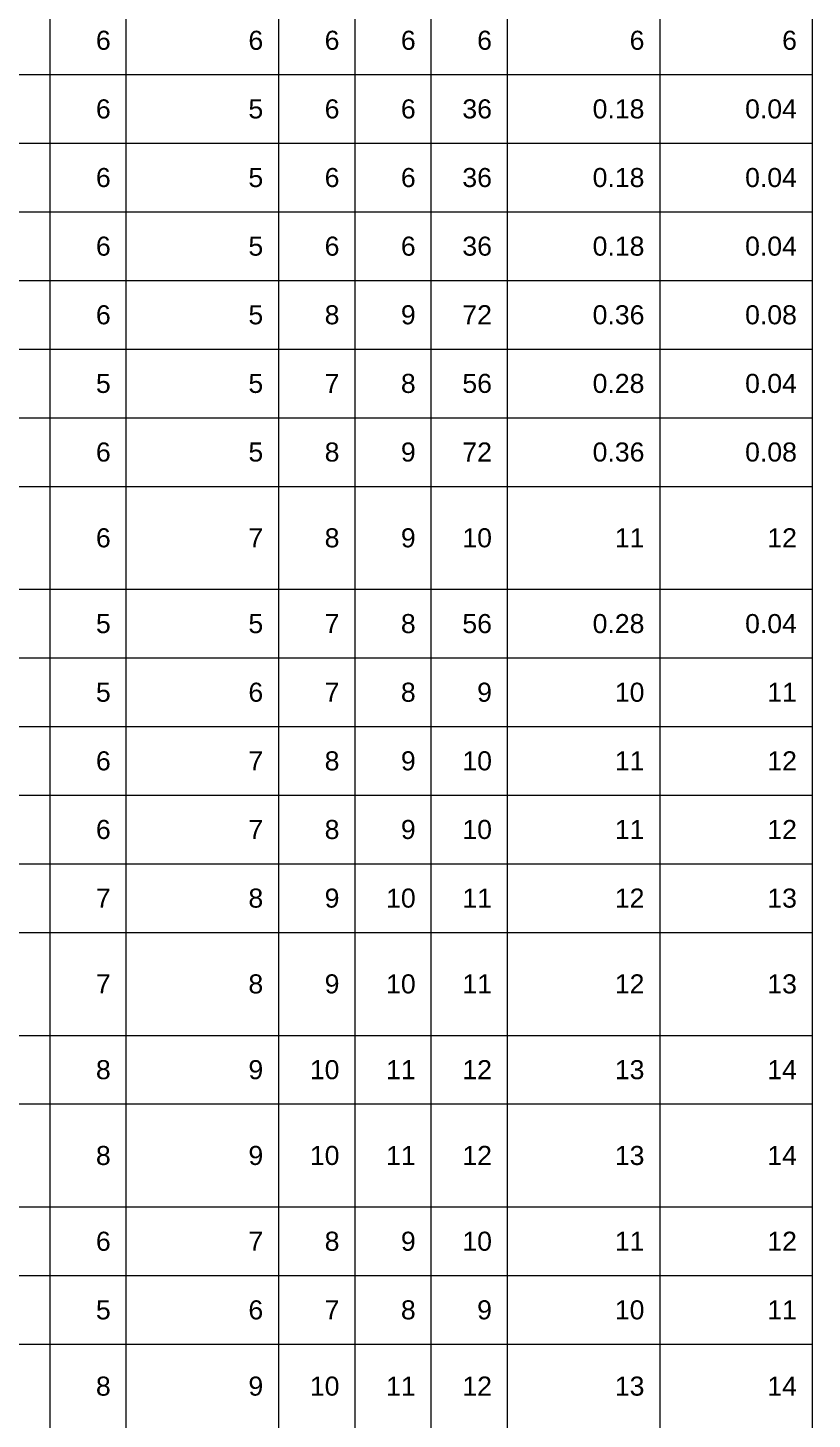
# Model space of a CAD drawing. Header units: millimetres. Extents: x -211477 to 1328726, y -15421 to 98394.
# Drawn here: x -135307 to -130164, y 76657 to 85780 of the extents above; entities that cross this region are included whole.
import ezdxf
from ezdxf.enums import TextEntityAlignment as Align

# ---------------------------------------------------------------- set-up
doc = ezdxf.new("R2010")
doc.units = ezdxf.units.MM
doc.header["$MEASUREMENT"] = 0
for name, color, linetype, lineweight in [('kata_net khung', 3, 'Continuous', 20), ('kata_text', 7, 'Continuous', 30), ('NDC_S_VN TEXT', 7, 'Continuous', 20), ('NDC_Table', 3, 'Continuous', 20)]:
    doc.layers.add(name, color=color, linetype=linetype, lineweight=lineweight)
doc.styles.add('ARIAL', font='arial.ttf', dxfattribs={"width": 0.8})
doc.styles.add('kata_text', font='arial.ttf', dxfattribs={"width": 0.8})

# ---------------------------------------------------------------- blocks, each defined once
blk = doc.blocks.new('dang03')
at = {"layer": 'kata_net khung'}
for p, q in [((7405, 0), (7405, -900)), ((8405, 0), (8405, -900)), ((10405, 0), (10405, -900)), ((11405, 0), (11405, -900)), ((12405, 0), (12405, -900)), ((13405, 0), (13405, -900)), ((15405, 0), (15405, -900)), ((17405, 0), (17405, -900)), ((1405, -900), (17405, -900))]:
    blk.add_line(p, q, dxfattribs=at)
at = {"layer": 'kata_text', "style": 'kata_text'}
blk.add_attdef('09', text='', height=200, rotation=90, dxfattribs=at).set_placement((3073, -150), align=Align.MIDDLE_RIGHT)
for tag, p in [('10', (2205, -450)), ('07', (8205, -450)), ('06', (10205, -450)), ('05', (11205, -450)), ('04', (12205, -450)), ('03', (13205, -450)), ('02', (15205, -450)), ('01', (17205, -450))]:
    blk.add_attdef(tag, text='', height=250, dxfattribs=at).set_placement(p, align=Align.MIDDLE_RIGHT)
blk.add_attdef('08', text='', height=200, dxfattribs=at).set_placement((4920, -425), align=Align.MIDDLE_CENTER)
blk = doc.blocks.new('dang04')
at = {"layer": 'NDC_Table'}
for p, q in [((7405, 0), (7405, -900)), ((8405, 0), (8405, -900)), ((10405, 0), (10405, -900)), ((11405, 0), (11405, -900)), ((12405, 0), (12405, -900)), ((13405, 0), (13405, -900)), ((15405, 0), (15405, -900)), ((17405, 0), (17405, -900)), ((1405, -900), (17405, -900))]:
    blk.add_line(p, q, dxfattribs=at)
at = {"layer": 'NDC_S_VN TEXT', "style": 'ARIAL'}
for p in [(3073, -150), (6733, -150)]:
    blk.add_attdef('D03', text='', height=200, rotation=90, dxfattribs=at).set_placement(p, align=Align.MIDDLE_RIGHT)
for p in [(2205, -450), (8205, -450), (10205, -450), (11205, -450), (12205, -450), (13205, -450), (15205, -450), (17205, -450)]:
    blk.add_attdef('D03', text='', height=250, dxfattribs=at).set_placement(p, align=Align.MIDDLE_RIGHT)
blk.add_attdef('D03', text='', height=200, dxfattribs=at).set_placement((4920, -425), align=Align.MIDDLE_CENTER)
blk = doc.blocks.new('dang05')
at = {"layer": 'kata_net khung'}
for p, q in [((7405, 0), (7405, -900)), ((8405, 0), (8405, -900)), ((10405, 0), (10405, -900)), ((11405, 0), (11405, -900)), ((12405, 0), (12405, -900)), ((13405, 0), (13405, -900)), ((15405, 0), (15405, -900)), ((17405, 0), (17405, -900)), ((1405, -900), (17405, -900))]:
    blk.add_line(p, q, dxfattribs=at)
at = {"layer": 'kata_text', "style": 'kata_text'}
for tag, height, p in [('D03', 250, (2205, -450)), ('D03', 250, (8205, -450)), ('D03', 250, (10205, -450)), ('D03', 250, (11205, -450)), ('D03', 250, (12205, -450)), ('D03', 250, (13205, -450)), ('D03', 250, (15205, -450)), ('D03', 250, (17205, -450)), ('0000', 200, (4195, -654))]:
    blk.add_attdef(tag, text='', height=height, dxfattribs=at).set_placement(p, align=Align.MIDDLE_RIGHT)
blk.add_attdef('D03', text='', height=200, dxfattribs=at).set_placement((5020, -425), align=Align.MIDDLE_CENTER)
blk.add_attdef('1000', text='', height=200, rotation=90, dxfattribs=at).set_placement((5933, -173), align=Align.MIDDLE_RIGHT)
blk = doc.blocks.new('dang06')
at = {"layer": 'kata_net khung'}
for p, q in [((7405.3, 0), (7405.3, -900)), ((8405.3, 0), (8405.3, -900)), ((10405.3, 0), (10405.3, -900)), ((11405.3, 0), (11405.3, -900)), ((12405.3, 0), (12405.3, -900)), ((13405.3, 0), (13405.3, -900)), ((15405.3, 0), (15405.3, -900)), ((17405.3, 0), (17405.3, -900)), ((1405.3, -900), (17405.3, -900))]:
    blk.add_line(p, q, dxfattribs=at)
at = {"layer": 'kata_text', "style": 'kata_text'}
for tag, height, p in [('005', 150, (4327.4, -115.5)), ('001', 250, (2205.3, -450)), ('002', 200, (4031.1, -405.7)), ('006', 250, (8205.3, -450)), ('007', 250, (10205.3, -450)), ('008', 250, (11205.3, -450)), ('009', 250, (12205.3, -450)), ('010', 250, (13205.3, -449.7)), ('011', 250, (15205.3, -450)), ('012', 250, (17205.3, -450))]:
    blk.add_attdef(tag, text='', height=height, dxfattribs=at).set_placement(p, align=Align.MIDDLE_RIGHT)
blk.add_attdef('003', text='', height=200, dxfattribs=at).set_placement((4905.3, -450), align=Align.MIDDLE_CENTER)
blk.add_attdef('004', text='', height=200, rotation=38, dxfattribs=at).set_placement((5913.1, -350.2), align=Align.MIDDLE_RIGHT)
blk = doc.blocks.new('dang07')
at = {"layer": 'kata_net khung'}
for p, q in [((7405.3, 0), (7405.3, -900)), ((8405.3, 0), (8405.3, -900)), ((10405.3, 0), (10405.3, -900)), ((11405.3, 0), (11405.3, -900)), ((12405.3, 0), (12405.3, -900)), ((13405.3, 0), (13405.3, -900)), ((15405.3, 0), (15405.3, -900)), ((17405.3, 0), (17405.3, -900)), ((1405.3, -900), (17405.3, -900))]:
    blk.add_line(p, q, dxfattribs=at)
at = {"layer": 'kata_text', "style": 'kata_text'}
blk.add_attdef('002', text='', height=200, rotation=333, dxfattribs=at).set_placement((4027.3, -248.5), align=Align.MIDDLE_CENTER)
for tag, height, p in [('001', 250, (2205.3, -450)), ('005', 250, (8205.3, -450)), ('006', 250, (10205.3, -450)), ('007', 250, (11205.3, -450)), ('008', 250, (12205.3, -450)), ('009', 250, (13205.3, -449.7)), ('010', 250, (15205.3, -450)), ('011', 250, (17205.3, -450)), ('004', 150, (4001.5, -565.5))]:
    blk.add_attdef(tag, text='', height=height, dxfattribs=at).set_placement(p, align=Align.MIDDLE_RIGHT)
blk.add_attdef('003', text='', height=200, dxfattribs=at).set_placement((5350.8, -424.7), align=Align.MIDDLE_CENTER)
blk = doc.blocks.new('dang08')
at = {"layer": 'kata_net khung'}
for p, q in [((7405.3, 0), (7405.3, -900)), ((8405.3, 0), (8405.3, -900)), ((10405.3, 0), (10405.3, -900)), ((11405.3, 0), (11405.3, -900)), ((12405.3, 0), (12405.3, -900)), ((13405.3, 0), (13405.3, -900)), ((15405.3, 0), (15405.3, -900)), ((17405.3, 0), (17405.3, -900)), ((1405.3, -900), (17405.3, -900))]:
    blk.add_line(p, q, dxfattribs=at)
at = {"layer": 'kata_text', "style": 'kata_text'}
for tag, height, p in [('005', 150, (5960.5, -165.5)), ('001', 250, (2205.3, -450)), ('006', 250, (8205.3, -450)), ('007', 250, (10205.3, -450)), ('008', 250, (11205.3, -450)), ('009', 250, (12205.3, -450)), ('010', 250, (13205.3, -449.7)), ('011', 250, (15205.3, -450)), ('012', 250, (17205.3, -450))]:
    blk.add_attdef(tag, text='', height=height, dxfattribs=at).set_placement(p, align=Align.MIDDLE_RIGHT)
blk.add_attdef('002', text='', height=200, rotation=90, dxfattribs=at).set_placement((3429.4, -250), align=Align.MIDDLE_RIGHT)
blk.add_attdef('003', text='', height=200, dxfattribs=at).set_placement((4583.9, -418.6), align=Align.MIDDLE_CENTER)
blk.add_attdef('004', text='', height=200, rotation=333, dxfattribs=at).set_placement((5981.9, -603), align=Align.MIDDLE_CENTER)
blk = doc.blocks.new('dang08a')
at = {"layer": 'kata_net khung'}
for p, q in [((7405.3, 0), (7405.3, -1350)), ((8405.3, 0), (8405.3, -1350)), ((10405.3, 0), (10405.3, -1350)), ((11405.3, 0), (11405.3, -1350)), ((12405.3, 0), (12405.3, -1350)), ((13405.3, 0), (13405.3, -1350)), ((15405.3, 0), (15405.3, -1350)), ((17405.3, 0), (17405.3, -1350)), ((1405.3, -1350), (17405.3, -1350))]:
    blk.add_line(p, q, dxfattribs=at)
at = {"layer": 'kata_text', "style": 'kata_text'}
for tag, rotation, p in [('004', 27, (5981.9, -373.8)), ('002', 90, (3429.4, -900.1))]:
    blk.add_attdef(tag, text='', height=200, rotation=rotation, dxfattribs=at).set_placement(p, align=Align.MIDDLE_CENTER)
for tag, height, p in [('001', 250, (2205.3, -675)), ('005', 150, (6345.1, -615.5)), ('006', 250, (8205.3, -675)), ('007', 250, (10205.3, -675)), ('008', 250, (11205.3, -675)), ('009', 250, (12205.3, -675)), ('010', 250, (13205.3, -674.7)), ('011', 250, (15205.3, -675)), ('012', 250, (17205.3, -675))]:
    blk.add_attdef(tag, text='', height=height, dxfattribs=at).set_placement(p, align=Align.MIDDLE_RIGHT)
blk.add_attdef('003', text='', height=200, dxfattribs=at).set_placement((4583.9, -868.6), align=Align.MIDDLE_CENTER)
blk = doc.blocks.new('dang09')
at = {"layer": 'kata_net khung'}
for p, q in [((7405, 0), (7405, -900)), ((8405, 0), (8405, -900)), ((10405, 0), (10405, -900)), ((11405, 0), (11405, -900)), ((12405, 0), (12405, -900)), ((13405, 0), (13405, -900)), ((15405, 0), (15405, -900)), ((17405, 0), (17405, -900)), ((1405, -900), (17405, -900))]:
    blk.add_line(p, q, dxfattribs=at)
at = {"layer": 'kata_text', "style": 'kata_text'}
for tag, p in [('002', (3073, -450)), ('004', (6733, -699))]:
    blk.add_attdef(tag, text='', height=200, rotation=90, dxfattribs=at).set_placement(p, align=Align.MIDDLE_LEFT)
blk.add_attdef('003', text='', height=200, dxfattribs=at).set_placement((4920, -231), align=Align.MIDDLE_CENTER)
for tag, p in [('001', (2205, -450)), ('005', (8205, -450)), ('006', (10205, -450)), ('007', (11205, -450)), ('008', (12205, -450)), ('009', (13205, -450)), ('010', (15205, -450)), ('011', (17205, -450))]:
    blk.add_attdef(tag, text='', height=250, dxfattribs=at).set_placement(p, align=Align.MIDDLE_RIGHT)
blk = doc.blocks.new('dang10')
at = {"layer": 'kata_net khung'}
for p, q in [((7405.3, 0), (7405.3, -900)), ((8405.3, 0), (8405.3, -900)), ((10405.3, 0), (10405.3, -900)), ((11405.3, 0), (11405.3, -900)), ((12405.3, 0), (12405.3, -900)), ((13405.3, 0), (13405.3, -900)), ((15405.3, 0), (15405.3, -900)), ((17405.3, 0), (17405.3, -900)), ((1405.3, -900), (17405.3, -900))]:
    blk.add_line(p, q, dxfattribs=at)
at = {"layer": 'kata_text', "style": 'kata_text'}
for tag, height, p in [('005', 150, (4960.5, -165.5)), ('001', 250, (2205.3, -450)), ('006', 250, (8205.3, -450)), ('007', 250, (10205.3, -450)), ('008', 250, (11205.3, -450)), ('009', 250, (12205.3, -450)), ('010', 250, (13205.3, -449.7)), ('011', 250, (15205.3, -450)), ('012', 250, (17205.3, -450))]:
    blk.add_attdef(tag, text='', height=height, dxfattribs=at).set_placement(p, align=Align.MIDDLE_RIGHT)
blk.add_attdef('003', text='', height=200, rotation=333, dxfattribs=at).set_placement((5236.1, -304.5), align=Align.MIDDLE_CENTER)
for tag, p in [('002', (4138.4, -418.6)), ('004', (6138.4, -588.4))]:
    blk.add_attdef(tag, text='', height=200, dxfattribs=at).set_placement(p, align=Align.MIDDLE_CENTER)
blk = doc.blocks.new('dang11')
at = {"layer": 'kata_net khung'}
for p, q in [((7405, 0), (7405, -900)), ((8405, 0), (8405, -900)), ((10405, 0), (10405, -900)), ((11405, 0), (11405, -900)), ((12405, 0), (12405, -900)), ((13405, 0), (13405, -900)), ((15405, 0), (15405, -900)), ((17405, 0), (17405, -900)), ((1405, -900), (17405, -900))]:
    blk.add_line(p, q, dxfattribs=at)
at = {"layer": 'kata_text', "style": 'kata_text'}
blk.add_attdef('002', text='', height=200, rotation=90, dxfattribs=at).set_placement((3429, -75), align=Align.MIDDLE_RIGHT)
for tag, p in [('001', (2205, -450)), ('006', (8205, -450)), ('007', (10205, -450)), ('008', (11205, -450)), ('009', (12205, -450)), ('010', (13205, -450)), ('011', (15205, -450)), ('012', (17205, -450))]:
    blk.add_attdef(tag, text='', height=250, dxfattribs=at).set_placement(p, align=Align.MIDDLE_RIGHT)
blk.add_attdef('003', text='', height=200, dxfattribs=at).set_placement((4584, -312), align=Align.MIDDLE_CENTER)
blk.add_attdef('004', text='', height=200, rotation=346, dxfattribs=at).set_placement((5873, -496), align=Align.MIDDLE_CENTER)
blk.add_attdef('005', text='', height=200, rotation=90, dxfattribs=at).set_placement((6823, -846), align=Align.MIDDLE_LEFT)
blk = doc.blocks.new('dang12')
at = {"layer": 'kata_net khung'}
for p, q in [((7405.3, 0), (7405.3, -900)), ((8405.3, 0), (8405.3, -900)), ((10405.3, 0), (10405.3, -900)), ((11405.3, 0), (11405.3, -900)), ((12405.3, 0), (12405.3, -900)), ((13405.3, 0), (13405.3, -900)), ((15405.3, 0), (15405.3, -900)), ((17405.3, 0), (17405.3, -900)), ((1405.3, -900), (17405.3, -900))]:
    blk.add_line(p, q, dxfattribs=at)
at = {"layer": 'kata_text', "style": 'kata_text'}
blk.add_attdef('002', text='', height=200, rotation=90, dxfattribs=at).set_placement((3429.4, -115), align=Align.MIDDLE_RIGHT)
for tag, height, p in [('006', 150, (5004.3, -98.9)), ('001', 250, (2205.3, -450)), ('007', 250, (8205.3, -450)), ('008', 250, (10205.3, -450)), ('009', 250, (11205.3, -450)), ('010', 250, (12205.3, -450)), ('011', 250, (13205.3, -449.7)), ('012', 250, (15205.3, -450)), ('013', 250, (17205.3, -450))]:
    blk.add_attdef(tag, text='', height=height, dxfattribs=at).set_placement(p, align=Align.MIDDLE_RIGHT)
for tag, p in [('003', (4210.8, -352)), ('005', (6253.6, -635.9))]:
    blk.add_attdef(tag, text='', height=200, dxfattribs=at).set_placement(p, align=Align.MIDDLE_CENTER)
blk.add_attdef('004', text='', height=200, rotation=332, dxfattribs=at).set_placement((5414.7, -381), align=Align.MIDDLE_CENTER)
blk = doc.blocks.new('dang12a')
at = {"layer": 'kata_net khung'}
for p, q in [((7405.3, 0), (7405.3, -1350)), ((8405.3, 0), (8405.3, -1350)), ((10405.3, 0), (10405.3, -1350)), ((11405.3, 0), (11405.3, -1350)), ((12405.3, 0), (12405.3, -1350)), ((13405.3, 0), (13405.3, -1350)), ((15405.3, 0), (15405.3, -1350)), ((17405.3, 0), (17405.3, -1350)), ((1405.3, -1350), (17405.3, -1350))]:
    blk.add_line(p, q, dxfattribs=at)
at = {"layer": 'kata_text', "style": 'kata_text'}
for tag, rotation, p in [('004', 27, (5224.5, -372.6)), ('002', 90, (3429.4, -952.6))]:
    blk.add_attdef(tag, text='', height=200, rotation=rotation, dxfattribs=at).set_placement(p, align=Align.MIDDLE_CENTER)
for tag, p in [('005', (6253.6, -349.4)), ('003', (4210.8, -977))]:
    blk.add_attdef(tag, text='', height=200, dxfattribs=at).set_placement(p, align=Align.MIDDLE_CENTER)
for tag, height, p in [('001', 250, (2205.3, -675)), ('007', 250, (8205.3, -675)), ('008', 250, (10205.3, -675)), ('009', 250, (11205.3, -675)), ('010', 250, (12205.3, -675)), ('011', 250, (13205.3, -674.7)), ('012', 250, (15205.3, -675)), ('013', 250, (17205.3, -675)), ('006', 150, (5368.1, -723.9))]:
    blk.add_attdef(tag, text='', height=height, dxfattribs=at).set_placement(p, align=Align.MIDDLE_RIGHT)
blk = doc.blocks.new('dang13')
at = {"layer": 'kata_net khung'}
for p, q in [((7405.3, 0), (7405.3, -900)), ((8405.3, 0), (8405.3, -900)), ((10405.3, 0), (10405.3, -900)), ((11405.3, 0), (11405.3, -900)), ((12405.3, 0), (12405.3, -900)), ((13405.3, 0), (13405.3, -900)), ((15405.3, 0), (15405.3, -900)), ((17405.3, 0), (17405.3, -900)), ((1405.3, -900), (17405.3, -900))]:
    blk.add_line(p, q, dxfattribs=at)
at = {"layer": 'kata_text', "style": 'kata_text'}
for tag, rotation, p in [('002', 90, (3196.3, -131.6)), ('004', 322, (4502.8, -779.1))]:
    blk.add_attdef(tag, text='', height=200, rotation=rotation, dxfattribs=at).set_placement(p, align=Align.MIDDLE_RIGHT)
for tag, height, p in [('007', 150, (4327.4, -115.5)), ('001', 250, (2205.3, -450)), ('003', 200, (4031.1, -356.1)), ('008', 250, (8205.3, -450)), ('009', 250, (10205.3, -450)), ('010', 250, (11205.3, -450)), ('011', 250, (12205.3, -450)), ('012', 250, (13205.3, -449.7)), ('013', 250, (15205.3, -450)), ('014', 250, (17205.3, -450))]:
    blk.add_attdef(tag, text='', height=height, dxfattribs=at).set_placement(p, align=Align.MIDDLE_RIGHT)
blk.add_attdef('005', text='', height=200, dxfattribs=at).set_placement((4905.3, -450), align=Align.MIDDLE_CENTER)
blk.add_attdef('006', text='', height=200, dxfattribs=at).set_placement((5854.4, -356.1), align=Align.MIDDLE_LEFT)
blk = doc.blocks.new('dang13a')
at = {"layer": 'kata_net khung'}
for p, q in [((7405.3, 0), (7405.3, -1350)), ((8405.3, 0), (8405.3, -1350)), ((10405.3, 0), (10405.3, -1350)), ((11405.3, 0), (11405.3, -1350)), ((12405.3, 0), (12405.3, -1350)), ((13405.3, 0), (13405.3, -1350)), ((15405.3, 0), (15405.3, -1350)), ((17405.3, 0), (17405.3, -1350)), ((1405.3, -1350), (17405.3, -1350))]:
    blk.add_line(p, q, dxfattribs=at)
at = {"layer": 'kata_text', "style": 'kata_text'}
blk.add_attdef('004', text='', height=200, rotation=38, dxfattribs=at).set_placement((4440.6, -237), align=Align.MIDDLE_RIGHT)
blk.add_attdef('005', text='', height=200, dxfattribs=at).set_placement((4905.3, -394.4), align=Align.MIDDLE_CENTER)
for tag, height, p in [('001', 250, (2205.3, -675)), ('008', 250, (8205.3, -675)), ('009', 250, (10205.3, -675)), ('010', 250, (11205.3, -675)), ('011', 250, (12205.3, -675)), ('012', 250, (13205.3, -674.7)), ('013', 250, (15205.3, -675)), ('014', 250, (17205.3, -675)), ('007', 150, (4615.1, -665.5)), ('003', 200, (4031.1, -906.1))]:
    blk.add_attdef(tag, text='', height=height, dxfattribs=at).set_placement(p, align=Align.MIDDLE_RIGHT)
blk.add_attdef('002', text='', height=200, rotation=90, dxfattribs=at).set_placement((3196.3, -901.1), align=Align.MIDDLE_CENTER)
blk.add_attdef('006', text='', height=200, dxfattribs=at).set_placement((5854.4, -906.1), align=Align.MIDDLE_LEFT)
blk = doc.blocks.new('dang14')
at = {"layer": 'kata_net khung'}
for p, q in [((7405, 0), (7405, -900)), ((8405, 0), (8405, -900)), ((10405, 0), (10405, -900)), ((11405, 0), (11405, -900)), ((12405, 0), (12405, -900)), ((13405, 0), (13405, -900)), ((15405, 0), (15405, -900)), ((17405, 0), (17405, -900)), ((1405, -900), (17405, -900))]:
    blk.add_line(p, q, dxfattribs=at)
at = {"layer": 'kata_text', "style": 'kata_text'}
for tag, p in [('001', (2205, -450)), ('006', (8205, -450)), ('007', (10205, -450)), ('008', (11205, -450)), ('009', (12205, -450)), ('010', (13205, -450)), ('011', (15205, -450)), ('012', (17205, -450))]:
    blk.add_attdef(tag, text='', height=250, dxfattribs=at).set_placement(p, align=Align.MIDDLE_RIGHT)
for tag, rotation, p in [('003', 14, (4561, -463)), ('004', 346, (5873, -496))]:
    blk.add_attdef(tag, text='', height=200, rotation=rotation, dxfattribs=at).set_placement(p, align=Align.MIDDLE_CENTER)
for tag, p in [('002', (3429, -840)), ('005', (6823, -846))]:
    blk.add_attdef(tag, text='', height=200, rotation=90, dxfattribs=at).set_placement(p, align=Align.MIDDLE_LEFT)
blk = doc.blocks.new('dang15')
at = {"layer": 'kata_net khung'}
for p, q in [((7405, 0), (7405, -900)), ((8405, 0), (8405, -900)), ((10405, 0), (10405, -900)), ((11405, 0), (11405, -900)), ((12405, 0), (12405, -900)), ((13405, 0), (13405, -900)), ((15405, 0), (15405, -900)), ((17405, 0), (17405, -900)), ((1405, -900), (17405, -900))]:
    blk.add_line(p, q, dxfattribs=at)
at = {"layer": 'kata_text', "style": 'kata_text'}
for tag, p in [('001', (2205, -450)), ('005', (8205, -450)), ('006', (10205, -450)), ('007', (11205, -450)), ('008', (12205, -450)), ('009', (13205, -450)), ('010', (15205, -450)), ('011', (17205, -450))]:
    blk.add_attdef(tag, text='', height=250, dxfattribs=at).set_placement(p, align=Align.MIDDLE_RIGHT)
for tag, rotation, p in [('002', 324, (3553, -476)), ('004', 36, (6234, -473))]:
    blk.add_attdef(tag, text='', height=200, rotation=rotation, dxfattribs=at).set_placement(p, align=Align.MIDDLE_CENTER)
blk.add_attdef('003', text='', height=200, dxfattribs=at).set_placement((4920, -469), align=Align.MIDDLE_CENTER)
blk = doc.blocks.new('dang16')
at = {"layer": 'kata_net khung'}
for p, q in [((7405, 0), (7405, -1350)), ((8405, 0), (8405, -1350)), ((10405, 0), (10405, -1350)), ((11405, 0), (11405, -1350)), ((12405, 0), (12405, -1350)), ((13405, 0), (13405, -1350)), ((15405, 0), (15405, -1350)), ((17405, 0), (17405, -1350))]:
    blk.add_line(p, q, dxfattribs=at)
at = {"layer": 'kata_text', "style": 'kata_text'}
for tag, height, p in [('007', 150, (5586, -218)), ('006', 200, (6141, -297)), ('005', 200, (3704, -642)), ('003', 200, (6141, -1038)), ('002', 150, (5591, -1138))]:
    blk.add_attdef(tag, text='', height=height, rotation=90, dxfattribs=at).set_placement(p, align=Align.MIDDLE_CENTER)
for tag, p in [('001', (2205, -550)), ('008', (8205, -550)), ('009', (10205, -550)), ('010', (11205, -550)), ('011', (12205, -550)), ('012', (13205, -550)), ('013', (15205, -550)), ('014', (17205, -550))]:
    blk.add_attdef(tag, text='', height=250, dxfattribs=at).set_placement(p, align=Align.MIDDLE_RIGHT)
blk.add_attdef('004', text='', height=200, dxfattribs=at).set_placement((5070, -696), align=Align.MIDDLE_CENTER)
blk = doc.blocks.new('dang02a')
at = {"layer": 'kata_net khung'}
for p, q in [((7405, 0), (7405, -900)), ((8405, 0), (8405, -900)), ((10405, 0), (10405, -900)), ((11405, 0), (11405, -900)), ((12405, 0), (12405, -900)), ((13405, 0), (13405, -900)), ((15405, 0), (15405, -900)), ((17405, 0), (17405, -900)), ((1405, -900), (17405, -900))]:
    blk.add_line(p, q, dxfattribs=at)
at = {"layer": 'kata_text', "style": 'kata_text'}
for p in [(2205, -450), (8205, -450), (10205, -450), (11205, -450), (12205, -450), (13205, -450), (15205, -450), (17205, -450)]:
    blk.add_attdef('D03', text='', height=250, dxfattribs=at).set_placement(p, align=Align.MIDDLE_RIGHT)
for p in [(3073, -699), (6733, -699)]:
    blk.add_attdef('D03', text='', height=200, rotation=90, dxfattribs=at).set_placement(p, align=Align.MIDDLE_LEFT)
blk.add_attdef('D03', text='', height=200, dxfattribs=at).set_placement((4920, -425), align=Align.MIDDLE_CENTER)
blk = doc.blocks.new('dang09a')
at = {"layer": 'kata_net khung'}
for p, q in [((7405, 0), (7405, -900)), ((8405, 0), (8405, -900)), ((10405, 0), (10405, -900)), ((11405, 0), (11405, -900)), ((12405, 0), (12405, -900)), ((13405, 0), (13405, -900)), ((15405, 0), (15405, -900)), ((17405, 0), (17405, -900)), ((1405, -900), (17405, -900))]:
    blk.add_line(p, q, dxfattribs=at)
at = {"layer": 'kata_text', "style": 'kata_text'}
for tag, p in [('002', (3073, -450)), ('004', (6733, -699))]:
    blk.add_attdef(tag, text='', height=200, rotation=90, dxfattribs=at).set_placement(p, align=Align.MIDDLE_LEFT)
blk.add_attdef('003', text='', height=200, dxfattribs=at).set_placement((4920, -231), align=Align.MIDDLE_CENTER)
for tag, p in [('001', (2205, -450)), ('005', (8205, -450)), ('006', (10205, -450)), ('007', (11205, -450)), ('008', (12205, -450)), ('009', (13205, -450)), ('010', (15205, -450)), ('011', (17205, -450))]:
    blk.add_attdef(tag, text='', height=250, dxfattribs=at).set_placement(p, align=Align.MIDDLE_RIGHT)

msp = doc.modelspace()

# ---------------------------------------------------------------- block references
ref = msp.add_blockref('dang02a', (-138866.2, 85923.4), dxfattribs=dict(xscale=0.5, yscale=0.5, zscale=0.5))
ref.add_attrib('D03', '6', dxfattribs={"layer": 'NDC_S_VN TEXT', "height": 125, "style": 'ARIAL'}).set_placement((-134763.6, 85698.4), align=Align.MIDDLE_RIGHT)
ref.add_attrib('D03', '6', dxfattribs={"layer": 'NDC_S_VN TEXT', "height": 125, "style": 'ARIAL'}).set_placement((-133763.6, 85698.4), align=Align.MIDDLE_RIGHT)
ref.add_attrib('D03', '6', dxfattribs={"layer": 'NDC_S_VN TEXT', "height": 125, "style": 'ARIAL'}).set_placement((-133263.6, 85698.4), align=Align.MIDDLE_RIGHT)
ref.add_attrib('D03', '6', dxfattribs={"layer": 'NDC_S_VN TEXT', "height": 125, "style": 'ARIAL'}).set_placement((-132763.6, 85698.4), align=Align.MIDDLE_RIGHT)
ref.add_attrib('D03', '6', dxfattribs={"layer": 'NDC_S_VN TEXT', "height": 125, "style": 'ARIAL'}).set_placement((-132263.6, 85698.5), align=Align.MIDDLE_RIGHT)
ref.add_attrib('D03', '6', dxfattribs={"layer": 'NDC_S_VN TEXT', "height": 125, "style": 'ARIAL'}).set_placement((-131263.6, 85698.4), align=Align.MIDDLE_RIGHT)
ref.add_attrib('D03', '6', dxfattribs={"layer": 'NDC_S_VN TEXT', "height": 125, "style": 'ARIAL'}).set_placement((-130263.6, 85698.4), align=Align.MIDDLE_RIGHT)
ref = msp.add_blockref('dang09a', (-138866.2, 81648.4), dxfattribs=dict(xscale=0.5, yscale=0.5, zscale=0.5))
ref.add_attrib('005', '5', dxfattribs={"layer": 'NDC_S_VN TEXT', "height": 125, "style": 'ARIAL'}).set_placement((-134763.6, 81423.4), align=Align.MIDDLE_RIGHT)
ref.add_attrib('006', '6', dxfattribs={"layer": 'NDC_S_VN TEXT', "height": 125, "style": 'ARIAL'}).set_placement((-133763.6, 81423.4), align=Align.MIDDLE_RIGHT)
ref.add_attrib('007', '7', dxfattribs={"layer": 'NDC_S_VN TEXT', "height": 125, "style": 'ARIAL'}).set_placement((-133263.6, 81423.4), align=Align.MIDDLE_RIGHT)
ref.add_attrib('008', '8', dxfattribs={"layer": 'NDC_S_VN TEXT', "height": 125, "style": 'ARIAL'}).set_placement((-132763.6, 81423.4), align=Align.MIDDLE_RIGHT)
ref.add_attrib('009', '9', dxfattribs={"layer": 'NDC_S_VN TEXT', "height": 125, "style": 'ARIAL'}).set_placement((-132263.6, 81423.5), align=Align.MIDDLE_RIGHT)
ref.add_attrib('010', '10', dxfattribs={"layer": 'NDC_S_VN TEXT', "height": 125, "style": 'ARIAL'}).set_placement((-131263.6, 81423.4), align=Align.MIDDLE_RIGHT)
ref.add_attrib('011', '11', dxfattribs={"layer": 'NDC_S_VN TEXT', "height": 125, "style": 'ARIAL'}).set_placement((-130263.6, 81423.4), align=Align.MIDDLE_RIGHT)
at = {"layer": 'NDC_S_VN TEXT'}
ref = msp.add_blockref('dang08a', (-138866.2, 82773.4), dxfattribs=dict(at, xscale=0.5, yscale=0.5, zscale=0.5))
ref.add_attrib('006', '6', dxfattribs={"height": 125, "style": 'ARIAL'}).set_placement((-134763.6, 82435.9), align=Align.MIDDLE_RIGHT)
ref.add_attrib('007', '7', dxfattribs={"height": 125, "style": 'ARIAL'}).set_placement((-133763.6, 82435.9), align=Align.MIDDLE_RIGHT)
ref.add_attrib('008', '8', dxfattribs={"height": 125, "style": 'ARIAL'}).set_placement((-133263.6, 82435.9), align=Align.MIDDLE_RIGHT)
ref.add_attrib('009', '9', dxfattribs={"height": 125, "style": 'ARIAL'}).set_placement((-132763.6, 82435.9), align=Align.MIDDLE_RIGHT)
ref.add_attrib('010', '10', dxfattribs={"height": 125, "style": 'ARIAL'}).set_placement((-132263.6, 82436), align=Align.MIDDLE_RIGHT)
ref.add_attrib('011', '11', dxfattribs={"height": 125, "style": 'ARIAL'}).set_placement((-131263.6, 82435.9), align=Align.MIDDLE_RIGHT)
ref.add_attrib('012', '12', dxfattribs={"height": 125, "style": 'ARIAL'}).set_placement((-130263.6, 82435.9), align=Align.MIDDLE_RIGHT)
ref = msp.add_blockref('dang03', (-138866.2, 85473.4), dxfattribs=dict(at, xscale=0.5, yscale=0.5, zscale=0.5))
ref.add_attrib('07', '6', dxfattribs={"height": 125, "style": 'ARIAL'}).set_placement((-134763.6, 85248.4), align=Align.MIDDLE_RIGHT)
ref.add_attrib('06', '5', dxfattribs={"height": 125, "style": 'ARIAL'}).set_placement((-133763.6, 85248.4), align=Align.MIDDLE_RIGHT)
ref.add_attrib('05', '6', dxfattribs={"height": 125, "style": 'ARIAL'}).set_placement((-133263.6, 85248.4), align=Align.MIDDLE_RIGHT)
ref.add_attrib('04', '6', dxfattribs={"height": 125, "style": 'ARIAL'}).set_placement((-132763.6, 85248.4), align=Align.MIDDLE_RIGHT)
ref.add_attrib('03', '36', dxfattribs={"height": 125, "style": 'ARIAL'}).set_placement((-132263.6, 85248.5), align=Align.MIDDLE_RIGHT)
ref.add_attrib('02', '0.18', dxfattribs={"height": 125, "style": 'ARIAL'}).set_placement((-131263.6, 85248.4), align=Align.MIDDLE_RIGHT)
ref.add_attrib('01', '0.04', dxfattribs={"height": 125, "style": 'ARIAL'}).set_placement((-130263.6, 85248.4), align=Align.MIDDLE_RIGHT)
ref = msp.add_blockref('dang04', (-138866.2, 85023.4), dxfattribs=dict(at, xscale=0.5, yscale=0.5, zscale=0.5))
ref.add_attrib('D03', '6', dxfattribs={"height": 125, "style": 'ARIAL'}).set_placement((-134763.6, 84798.4), align=Align.MIDDLE_RIGHT)
ref.add_attrib('D03', '5', dxfattribs={"height": 125, "style": 'ARIAL'}).set_placement((-133763.6, 84798.4), align=Align.MIDDLE_RIGHT)
ref.add_attrib('D03', '6', dxfattribs={"height": 125, "style": 'ARIAL'}).set_placement((-133263.6, 84798.4), align=Align.MIDDLE_RIGHT)
ref.add_attrib('D03', '6', dxfattribs={"height": 125, "style": 'ARIAL'}).set_placement((-132763.6, 84798.4), align=Align.MIDDLE_RIGHT)
ref.add_attrib('D03', '36', dxfattribs={"height": 125, "style": 'ARIAL'}).set_placement((-132263.6, 84798.5), align=Align.MIDDLE_RIGHT)
ref.add_attrib('D03', '0.18', dxfattribs={"height": 125, "style": 'ARIAL'}).set_placement((-131263.6, 84798.4), align=Align.MIDDLE_RIGHT)
ref.add_attrib('D03', '0.04', dxfattribs={"height": 125, "style": 'ARIAL'}).set_placement((-130263.6, 84798.4), align=Align.MIDDLE_RIGHT)
ref = msp.add_blockref('dang05', (-138866.2, 84573.4), dxfattribs=dict(at, xscale=0.5, yscale=0.5, zscale=0.5))
ref.add_attrib('D03', '6', dxfattribs={"height": 125, "style": 'ARIAL'}).set_placement((-134763.6, 84348.4), align=Align.MIDDLE_RIGHT)
ref.add_attrib('D03', '5', dxfattribs={"height": 125, "style": 'ARIAL'}).set_placement((-133763.6, 84348.4), align=Align.MIDDLE_RIGHT)
ref.add_attrib('D03', '6', dxfattribs={"height": 125, "style": 'ARIAL'}).set_placement((-133263.6, 84348.4), align=Align.MIDDLE_RIGHT)
ref.add_attrib('D03', '6', dxfattribs={"height": 125, "style": 'ARIAL'}).set_placement((-132763.6, 84348.4), align=Align.MIDDLE_RIGHT)
ref.add_attrib('D03', '36', dxfattribs={"height": 125, "style": 'ARIAL'}).set_placement((-132263.6, 84348.5), align=Align.MIDDLE_RIGHT)
ref.add_attrib('D03', '0.18', dxfattribs={"height": 125, "style": 'ARIAL'}).set_placement((-131263.6, 84348.4), align=Align.MIDDLE_RIGHT)
ref.add_attrib('D03', '0.04', dxfattribs={"height": 125, "style": 'ARIAL'}).set_placement((-130263.6, 84348.4), align=Align.MIDDLE_RIGHT)
ref = msp.add_blockref('dang06', (-138866.2, 84123.4), dxfattribs=dict(at, xscale=0.5, yscale=0.5, zscale=0.5))
ref.add_attrib('006', '6', dxfattribs={"height": 125, "style": 'ARIAL'}).set_placement((-134763.6, 83898.4), align=Align.MIDDLE_RIGHT)
ref.add_attrib('007', '5', dxfattribs={"height": 125, "style": 'ARIAL'}).set_placement((-133763.6, 83898.4), align=Align.MIDDLE_RIGHT)
ref.add_attrib('008', '8', dxfattribs={"height": 125, "style": 'ARIAL'}).set_placement((-133263.6, 83898.4), align=Align.MIDDLE_RIGHT)
ref.add_attrib('009', '9', dxfattribs={"height": 125, "style": 'ARIAL'}).set_placement((-132763.6, 83898.4), align=Align.MIDDLE_RIGHT)
ref.add_attrib('010', '72', dxfattribs={"height": 125, "style": 'ARIAL'}).set_placement((-132263.6, 83898.5), align=Align.MIDDLE_RIGHT)
ref.add_attrib('011', '0.36', dxfattribs={"height": 125, "style": 'ARIAL'}).set_placement((-131263.6, 83898.4), align=Align.MIDDLE_RIGHT)
ref.add_attrib('012', '0.08', dxfattribs={"height": 125, "style": 'ARIAL'}).set_placement((-130263.6, 83898.4), align=Align.MIDDLE_RIGHT)
ref = msp.add_blockref('dang07', (-138866.2, 83673.4), dxfattribs=dict(at, xscale=0.5, yscale=0.5, zscale=0.5))
ref.add_attrib('005', '5', dxfattribs={"height": 125, "style": 'ARIAL'}).set_placement((-134763.6, 83448.4), align=Align.MIDDLE_RIGHT)
ref.add_attrib('006', '5', dxfattribs={"height": 125, "style": 'ARIAL'}).set_placement((-133763.6, 83448.4), align=Align.MIDDLE_RIGHT)
ref.add_attrib('007', '7', dxfattribs={"height": 125, "style": 'ARIAL'}).set_placement((-133263.6, 83448.4), align=Align.MIDDLE_RIGHT)
ref.add_attrib('008', '8', dxfattribs={"height": 125, "style": 'ARIAL'}).set_placement((-132763.6, 83448.4), align=Align.MIDDLE_RIGHT)
ref.add_attrib('009', '56', dxfattribs={"height": 125, "style": 'ARIAL'}).set_placement((-132263.6, 83448.5), align=Align.MIDDLE_RIGHT)
ref.add_attrib('010', '0.28', dxfattribs={"height": 125, "style": 'ARIAL'}).set_placement((-131263.6, 83448.4), align=Align.MIDDLE_RIGHT)
ref.add_attrib('011', '0.04', dxfattribs={"height": 125, "style": 'ARIAL'}).set_placement((-130263.6, 83448.4), align=Align.MIDDLE_RIGHT)
ref = msp.add_blockref('dang08', (-138866.2, 83223.4), dxfattribs=dict(at, xscale=0.5, yscale=0.5, zscale=0.5))
ref.add_attrib('006', '6', dxfattribs={"height": 125, "style": 'ARIAL'}).set_placement((-134763.6, 82998.4), align=Align.MIDDLE_RIGHT)
ref.add_attrib('007', '5', dxfattribs={"height": 125, "style": 'ARIAL'}).set_placement((-133763.6, 82998.4), align=Align.MIDDLE_RIGHT)
ref.add_attrib('008', '8', dxfattribs={"height": 125, "style": 'ARIAL'}).set_placement((-133263.6, 82998.4), align=Align.MIDDLE_RIGHT)
ref.add_attrib('009', '9', dxfattribs={"height": 125, "style": 'ARIAL'}).set_placement((-132763.6, 82998.4), align=Align.MIDDLE_RIGHT)
ref.add_attrib('010', '72', dxfattribs={"height": 125, "style": 'ARIAL'}).set_placement((-132263.6, 82998.5), align=Align.MIDDLE_RIGHT)
ref.add_attrib('011', '0.36', dxfattribs={"height": 125, "style": 'ARIAL'}).set_placement((-131263.6, 82998.4), align=Align.MIDDLE_RIGHT)
ref.add_attrib('012', '0.08', dxfattribs={"height": 125, "style": 'ARIAL'}).set_placement((-130263.6, 82998.4), align=Align.MIDDLE_RIGHT)
ref = msp.add_blockref('dang12a', (-138866.2, 79848.4), dxfattribs=dict(at, xscale=0.5, yscale=0.5, zscale=0.5))
ref.add_attrib('007', '7', dxfattribs={"height": 125, "style": 'ARIAL'}).set_placement((-134763.6, 79510.9), align=Align.MIDDLE_RIGHT)
ref.add_attrib('008', '8', dxfattribs={"height": 125, "style": 'ARIAL'}).set_placement((-133763.6, 79510.9), align=Align.MIDDLE_RIGHT)
ref.add_attrib('009', '9', dxfattribs={"height": 125, "style": 'ARIAL'}).set_placement((-133263.6, 79510.9), align=Align.MIDDLE_RIGHT)
ref.add_attrib('010', '10', dxfattribs={"height": 125, "style": 'ARIAL'}).set_placement((-132763.6, 79510.9), align=Align.MIDDLE_RIGHT)
ref.add_attrib('011', '11', dxfattribs={"height": 125, "style": 'ARIAL'}).set_placement((-132263.6, 79511), align=Align.MIDDLE_RIGHT)
ref.add_attrib('012', '12', dxfattribs={"height": 125, "style": 'ARIAL'}).set_placement((-131263.6, 79510.9), align=Align.MIDDLE_RIGHT)
ref.add_attrib('013', '13', dxfattribs={"height": 125, "style": 'ARIAL'}).set_placement((-130263.6, 79510.9), align=Align.MIDDLE_RIGHT)
ref = msp.add_blockref('dang09', (-138866.2, 82098.4), dxfattribs=dict(at, xscale=0.5, yscale=0.5, zscale=0.5))
ref.add_attrib('005', '5', dxfattribs={"height": 125, "style": 'ARIAL'}).set_placement((-134763.6, 81873.4), align=Align.MIDDLE_RIGHT)
ref.add_attrib('006', '5', dxfattribs={"height": 125, "style": 'ARIAL'}).set_placement((-133763.6, 81873.4), align=Align.MIDDLE_RIGHT)
ref.add_attrib('007', '7', dxfattribs={"height": 125, "style": 'ARIAL'}).set_placement((-133263.6, 81873.4), align=Align.MIDDLE_RIGHT)
ref.add_attrib('008', '8', dxfattribs={"height": 125, "style": 'ARIAL'}).set_placement((-132763.6, 81873.4), align=Align.MIDDLE_RIGHT)
ref.add_attrib('009', '56', dxfattribs={"height": 125, "style": 'ARIAL'}).set_placement((-132263.6, 81873.5), align=Align.MIDDLE_RIGHT)
ref.add_attrib('010', '0.28', dxfattribs={"height": 125, "style": 'ARIAL'}).set_placement((-131263.6, 81873.4), align=Align.MIDDLE_RIGHT)
ref.add_attrib('011', '0.04', dxfattribs={"height": 125, "style": 'ARIAL'}).set_placement((-130263.6, 81873.4), align=Align.MIDDLE_RIGHT)
ref = msp.add_blockref('dang10', (-138866.2, 81198.4), dxfattribs=dict(at, xscale=0.5, yscale=0.5, zscale=0.5))
ref.add_attrib('006', '6', dxfattribs={"height": 125, "style": 'ARIAL'}).set_placement((-134763.6, 80973.4), align=Align.MIDDLE_RIGHT)
ref.add_attrib('007', '7', dxfattribs={"height": 125, "style": 'ARIAL'}).set_placement((-133763.6, 80973.4), align=Align.MIDDLE_RIGHT)
ref.add_attrib('008', '8', dxfattribs={"height": 125, "style": 'ARIAL'}).set_placement((-133263.6, 80973.4), align=Align.MIDDLE_RIGHT)
ref.add_attrib('009', '9', dxfattribs={"height": 125, "style": 'ARIAL'}).set_placement((-132763.6, 80973.4), align=Align.MIDDLE_RIGHT)
ref.add_attrib('010', '10', dxfattribs={"height": 125, "style": 'ARIAL'}).set_placement((-132263.6, 80973.5), align=Align.MIDDLE_RIGHT)
ref.add_attrib('011', '11', dxfattribs={"height": 125, "style": 'ARIAL'}).set_placement((-131263.6, 80973.4), align=Align.MIDDLE_RIGHT)
ref.add_attrib('012', '12', dxfattribs={"height": 125, "style": 'ARIAL'}).set_placement((-130263.6, 80973.4), align=Align.MIDDLE_RIGHT)
ref = msp.add_blockref('dang11', (-138866.2, 80748.4), dxfattribs=dict(at, xscale=0.5, yscale=0.5, zscale=0.5))
ref.add_attrib('006', '6', dxfattribs={"height": 125, "style": 'ARIAL'}).set_placement((-134763.6, 80523.4), align=Align.MIDDLE_RIGHT)
ref.add_attrib('007', '7', dxfattribs={"height": 125, "style": 'ARIAL'}).set_placement((-133763.6, 80523.4), align=Align.MIDDLE_RIGHT)
ref.add_attrib('008', '8', dxfattribs={"height": 125, "style": 'ARIAL'}).set_placement((-133263.6, 80523.4), align=Align.MIDDLE_RIGHT)
ref.add_attrib('009', '9', dxfattribs={"height": 125, "style": 'ARIAL'}).set_placement((-132763.6, 80523.4), align=Align.MIDDLE_RIGHT)
ref.add_attrib('010', '10', dxfattribs={"height": 125, "style": 'ARIAL'}).set_placement((-132263.6, 80523.5), align=Align.MIDDLE_RIGHT)
ref.add_attrib('011', '11', dxfattribs={"height": 125, "style": 'ARIAL'}).set_placement((-131263.6, 80523.4), align=Align.MIDDLE_RIGHT)
ref.add_attrib('012', '12', dxfattribs={"height": 125, "style": 'ARIAL'}).set_placement((-130263.6, 80523.4), align=Align.MIDDLE_RIGHT)
ref = msp.add_blockref('dang13a', (-138866.2, 78723.4), dxfattribs=dict(at, xscale=0.5, yscale=0.5, zscale=0.5))
ref.add_attrib('008', '8', dxfattribs={"height": 125, "style": 'ARIAL'}).set_placement((-134763.6, 78385.9), align=Align.MIDDLE_RIGHT)
ref.add_attrib('009', '9', dxfattribs={"height": 125, "style": 'ARIAL'}).set_placement((-133763.6, 78385.9), align=Align.MIDDLE_RIGHT)
ref.add_attrib('010', '10', dxfattribs={"height": 125, "style": 'ARIAL'}).set_placement((-133263.6, 78385.9), align=Align.MIDDLE_RIGHT)
ref.add_attrib('011', '11', dxfattribs={"height": 125, "style": 'ARIAL'}).set_placement((-132763.6, 78385.9), align=Align.MIDDLE_RIGHT)
ref.add_attrib('012', '12', dxfattribs={"height": 125, "style": 'ARIAL'}).set_placement((-132263.6, 78386), align=Align.MIDDLE_RIGHT)
ref.add_attrib('013', '13', dxfattribs={"height": 125, "style": 'ARIAL'}).set_placement((-131263.6, 78385.9), align=Align.MIDDLE_RIGHT)
ref.add_attrib('014', '14', dxfattribs={"height": 125, "style": 'ARIAL'}).set_placement((-130263.6, 78385.9), align=Align.MIDDLE_RIGHT)
ref = msp.add_blockref('dang12', (-138866.2, 80298.4), dxfattribs=dict(at, xscale=0.5, yscale=0.5, zscale=0.5))
ref.add_attrib('007', '7', dxfattribs={"height": 125, "style": 'ARIAL'}).set_placement((-134763.6, 80073.4), align=Align.MIDDLE_RIGHT)
ref.add_attrib('008', '8', dxfattribs={"height": 125, "style": 'ARIAL'}).set_placement((-133763.6, 80073.4), align=Align.MIDDLE_RIGHT)
ref.add_attrib('009', '9', dxfattribs={"height": 125, "style": 'ARIAL'}).set_placement((-133263.6, 80073.4), align=Align.MIDDLE_RIGHT)
ref.add_attrib('010', '10', dxfattribs={"height": 125, "style": 'ARIAL'}).set_placement((-132763.6, 80073.4), align=Align.MIDDLE_RIGHT)
ref.add_attrib('011', '11', dxfattribs={"height": 125, "style": 'ARIAL'}).set_placement((-132263.6, 80073.5), align=Align.MIDDLE_RIGHT)
ref.add_attrib('012', '12', dxfattribs={"height": 125, "style": 'ARIAL'}).set_placement((-131263.6, 80073.4), align=Align.MIDDLE_RIGHT)
ref.add_attrib('013', '13', dxfattribs={"height": 125, "style": 'ARIAL'}).set_placement((-130263.6, 80073.4), align=Align.MIDDLE_RIGHT)
ref = msp.add_blockref('dang13', (-138866.2, 79173.4), dxfattribs=dict(at, xscale=0.5, yscale=0.5, zscale=0.5))
ref.add_attrib('008', '8', dxfattribs={"height": 125, "style": 'ARIAL'}).set_placement((-134763.6, 78948.4), align=Align.MIDDLE_RIGHT)
ref.add_attrib('009', '9', dxfattribs={"height": 125, "style": 'ARIAL'}).set_placement((-133763.6, 78948.4), align=Align.MIDDLE_RIGHT)
ref.add_attrib('010', '10', dxfattribs={"height": 125, "style": 'ARIAL'}).set_placement((-133263.6, 78948.4), align=Align.MIDDLE_RIGHT)
ref.add_attrib('011', '11', dxfattribs={"height": 125, "style": 'ARIAL'}).set_placement((-132763.6, 78948.4), align=Align.MIDDLE_RIGHT)
ref.add_attrib('012', '12', dxfattribs={"height": 125, "style": 'ARIAL'}).set_placement((-132263.6, 78948.5), align=Align.MIDDLE_RIGHT)
ref.add_attrib('013', '13', dxfattribs={"height": 125, "style": 'ARIAL'}).set_placement((-131263.6, 78948.4), align=Align.MIDDLE_RIGHT)
ref.add_attrib('014', '14', dxfattribs={"height": 125, "style": 'ARIAL'}).set_placement((-130263.6, 78948.4), align=Align.MIDDLE_RIGHT)
ref = msp.add_blockref('dang14', (-138866.2, 78048.4), dxfattribs=dict(at, xscale=0.5, yscale=0.5, zscale=0.5))
ref.add_attrib('006', '6', dxfattribs={"height": 125, "style": 'ARIAL'}).set_placement((-134763.6, 77823.4), align=Align.MIDDLE_RIGHT)
ref.add_attrib('007', '7', dxfattribs={"height": 125, "style": 'ARIAL'}).set_placement((-133763.6, 77823.4), align=Align.MIDDLE_RIGHT)
ref.add_attrib('008', '8', dxfattribs={"height": 125, "style": 'ARIAL'}).set_placement((-133263.6, 77823.4), align=Align.MIDDLE_RIGHT)
ref.add_attrib('009', '9', dxfattribs={"height": 125, "style": 'ARIAL'}).set_placement((-132763.6, 77823.4), align=Align.MIDDLE_RIGHT)
ref.add_attrib('010', '10', dxfattribs={"height": 125, "style": 'ARIAL'}).set_placement((-132263.6, 77823.5), align=Align.MIDDLE_RIGHT)
ref.add_attrib('011', '11', dxfattribs={"height": 125, "style": 'ARIAL'}).set_placement((-131263.6, 77823.4), align=Align.MIDDLE_RIGHT)
ref.add_attrib('012', '12', dxfattribs={"height": 125, "style": 'ARIAL'}).set_placement((-130263.6, 77823.4), align=Align.MIDDLE_RIGHT)
ref = msp.add_blockref('dang15', (-138866.2, 77598.4), dxfattribs=dict(at, xscale=0.5, yscale=0.5, zscale=0.5))
ref.add_attrib('005', '5', dxfattribs={"height": 125, "style": 'ARIAL'}).set_placement((-134763.6, 77373.4), align=Align.MIDDLE_RIGHT)
ref.add_attrib('006', '6', dxfattribs={"height": 125, "style": 'ARIAL'}).set_placement((-133763.6, 77373.4), align=Align.MIDDLE_RIGHT)
ref.add_attrib('007', '7', dxfattribs={"height": 125, "style": 'ARIAL'}).set_placement((-133263.6, 77373.4), align=Align.MIDDLE_RIGHT)
ref.add_attrib('008', '8', dxfattribs={"height": 125, "style": 'ARIAL'}).set_placement((-132763.6, 77373.4), align=Align.MIDDLE_RIGHT)
ref.add_attrib('009', '9', dxfattribs={"height": 125, "style": 'ARIAL'}).set_placement((-132263.6, 77373.5), align=Align.MIDDLE_RIGHT)
ref.add_attrib('010', '10', dxfattribs={"height": 125, "style": 'ARIAL'}).set_placement((-131263.6, 77373.4), align=Align.MIDDLE_RIGHT)
ref.add_attrib('011', '11', dxfattribs={"height": 125, "style": 'ARIAL'}).set_placement((-130263.6, 77373.4), align=Align.MIDDLE_RIGHT)
ref = msp.add_blockref('dang16', (-138866.2, 77148.4), dxfattribs=dict(at, xscale=0.5, yscale=0.5, zscale=0.5))
ref.add_attrib('008', '8', dxfattribs={"height": 125, "style": 'ARIAL'}).set_placement((-134763.6, 76873.4), align=Align.MIDDLE_RIGHT)
ref.add_attrib('009', '9', dxfattribs={"height": 125, "style": 'ARIAL'}).set_placement((-133763.6, 76873.4), align=Align.MIDDLE_RIGHT)
ref.add_attrib('010', '10', dxfattribs={"height": 125, "style": 'ARIAL'}).set_placement((-133263.6, 76873.4), align=Align.MIDDLE_RIGHT)
ref.add_attrib('011', '11', dxfattribs={"height": 125, "style": 'ARIAL'}).set_placement((-132763.6, 76873.4), align=Align.MIDDLE_RIGHT)
ref.add_attrib('012', '12', dxfattribs={"height": 125, "style": 'ARIAL'}).set_placement((-132263.6, 76873.5), align=Align.MIDDLE_RIGHT)
ref.add_attrib('013', '13', dxfattribs={"height": 125, "style": 'ARIAL'}).set_placement((-131263.6, 76873.4), align=Align.MIDDLE_RIGHT)
ref.add_attrib('014', '14', dxfattribs={"height": 125, "style": 'ARIAL'}).set_placement((-130263.6, 76873.4), align=Align.MIDDLE_RIGHT)

doc.saveas('drawing.dxf')
